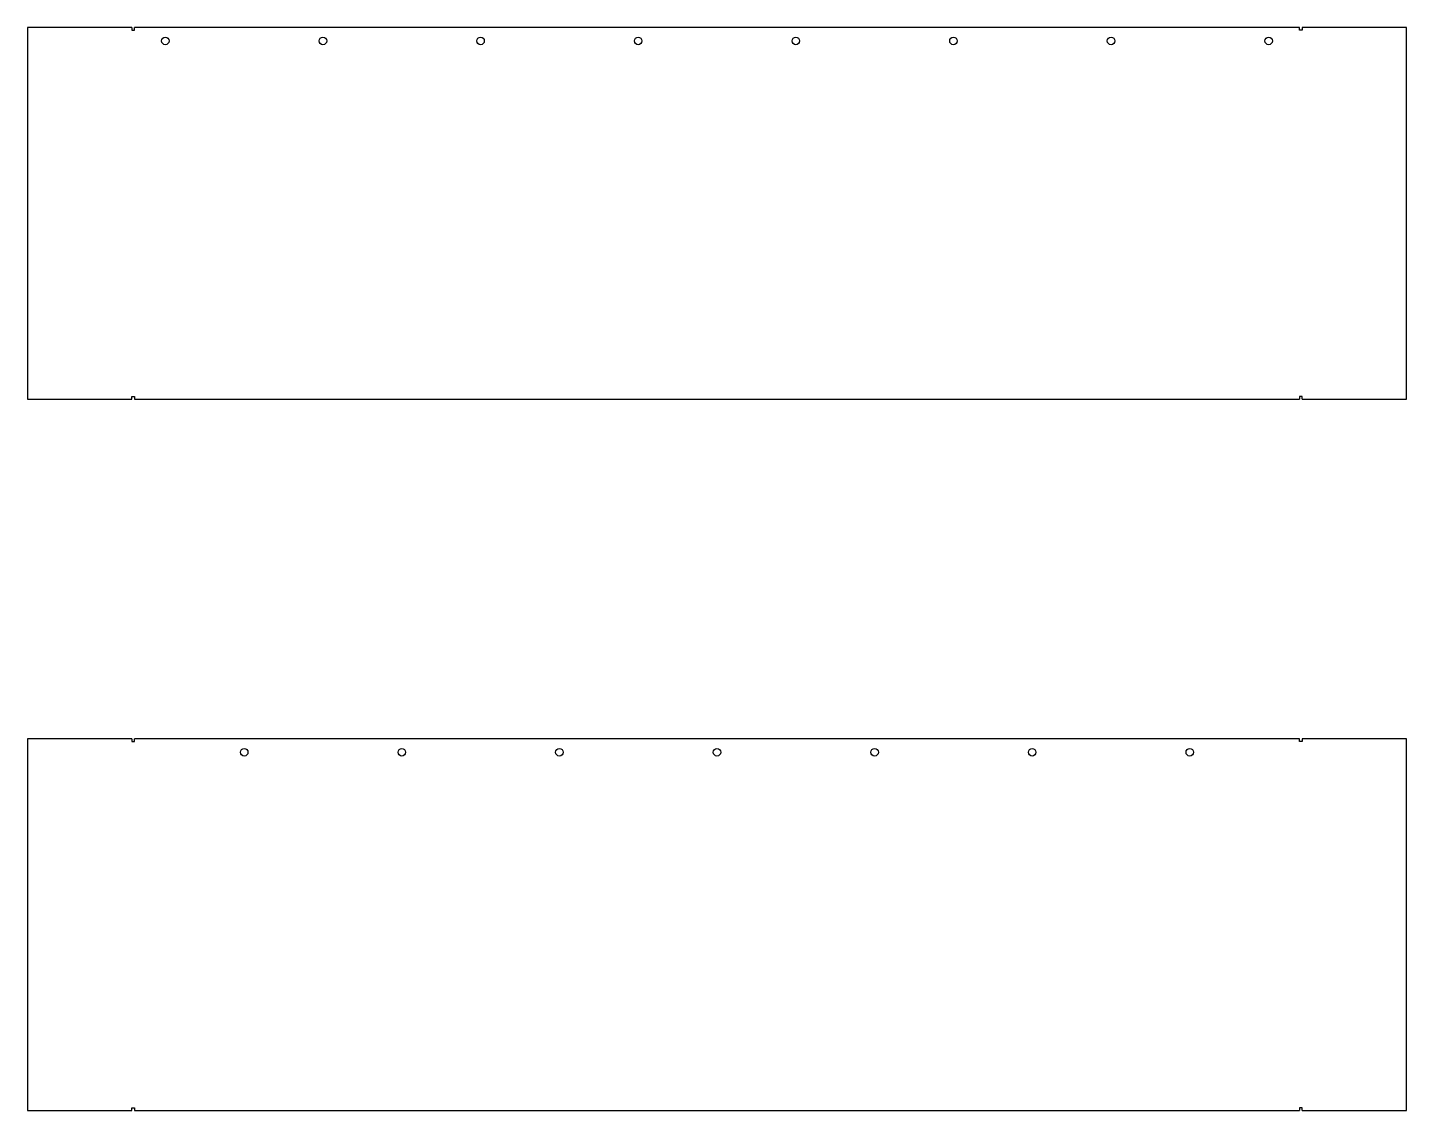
# Model space of a CAD drawing. Header units: inches. Extents: x 212980 to 238967, y -33384 to 2238.
# Drawn here: x 212980 to 215559, y -30797 to -28771 of the extents above; entities that cross this region are included whole.
import ezdxf

# ---------------------------------------------------------------- set-up
doc = ezdxf.new("R2010")
doc.units = ezdxf.units.IN
doc.header["$LTSCALE"] = 15
doc.header["$MEASUREMENT"] = 0

msp = doc.modelspace()

# ---------------------------------------------------------------- linework, layer by layer
at = {"color": 2, "ltscale": 200}
for p, q in [((212980.31, -28771.1), (212980.31, -29466.1)), ((213175.31, -28771.1), (212980.31, -28771.1)), ((215359.31, -28771.1), (213180.31, -28771.1)), ((215559.31, -28771.1), (215364.31, -28771.1)), ((215559.31, -29466.1), (215559.31, -28771.1)), ((212980.31, -29466.1), (213175.31, -29466.1)), ((213180.31, -29466.1), (215359.31, -29466.1)), ((215364.31, -29466.1), (215559.31, -29466.1)), ((213175.31, -30101.75), (212980.31, -30101.75)), ((212980.31, -30101.75), (212980.31, -30796.75)), ((215359.31, -30101.75), (213180.31, -30101.75)), ((215559.31, -30101.75), (215364.31, -30101.75)), ((215559.31, -30796.75), (215559.31, -30101.75)), ((212980.31, -30796.75), (213175.31, -30796.75)), ((213180.31, -30796.75), (215359.31, -30796.75)), ((215364.31, -30796.75), (215559.31, -30796.75))]:
    msp.add_line(p, q, dxfattribs=at)
for points in [[(213175.31, -28771.1), (213175.31, -28776.1), (213180.31, -28776.1), (213180.31, -28771.1)], [(215364.31, -28771.1), (215364.31, -28776.1), (215359.31, -28776.1), (215359.31, -28771.1)], [(213175.31, -29466.1), (213175.31, -29461.1), (213180.31, -29461.1), (213180.31, -29466.1)], [(215364.31, -29466.1), (215364.31, -29461.1), (215359.31, -29461.1), (215359.31, -29466.1)], [(213175.31, -30101.75), (213175.31, -30106.75), (213180.31, -30106.75), (213180.31, -30101.75)], [(215364.31, -30101.75), (215364.31, -30106.75), (215359.31, -30106.75), (215359.31, -30101.75)], [(213175.31, -30796.75), (213175.31, -30791.75), (213180.31, -30791.75), (213180.31, -30796.75)], [(215364.31, -30796.75), (215364.31, -30791.75), (215359.31, -30791.75), (215359.31, -30796.75)]]:
    msp.add_lwpolyline(points, dxfattribs=at)
for centre in [(213237.98, -28796.1), (213532.79, -28796.1), (213827.6, -28796.1), (214122.41, -28796.1), (214417.22, -28796.1), (214712.03, -28796.1), (215006.84, -28796.1), (215301.65, -28796.1), (213385.53, -30126.75), (213680.29, -30126.75), (213975.05, -30126.75), (214269.81, -30126.75), (214564.57, -30126.75), (214859.33, -30126.75), (215154.09, -30126.75)]:
    msp.add_circle(centre, 7, dxfattribs=at)

doc.saveas('drawing.dxf')
